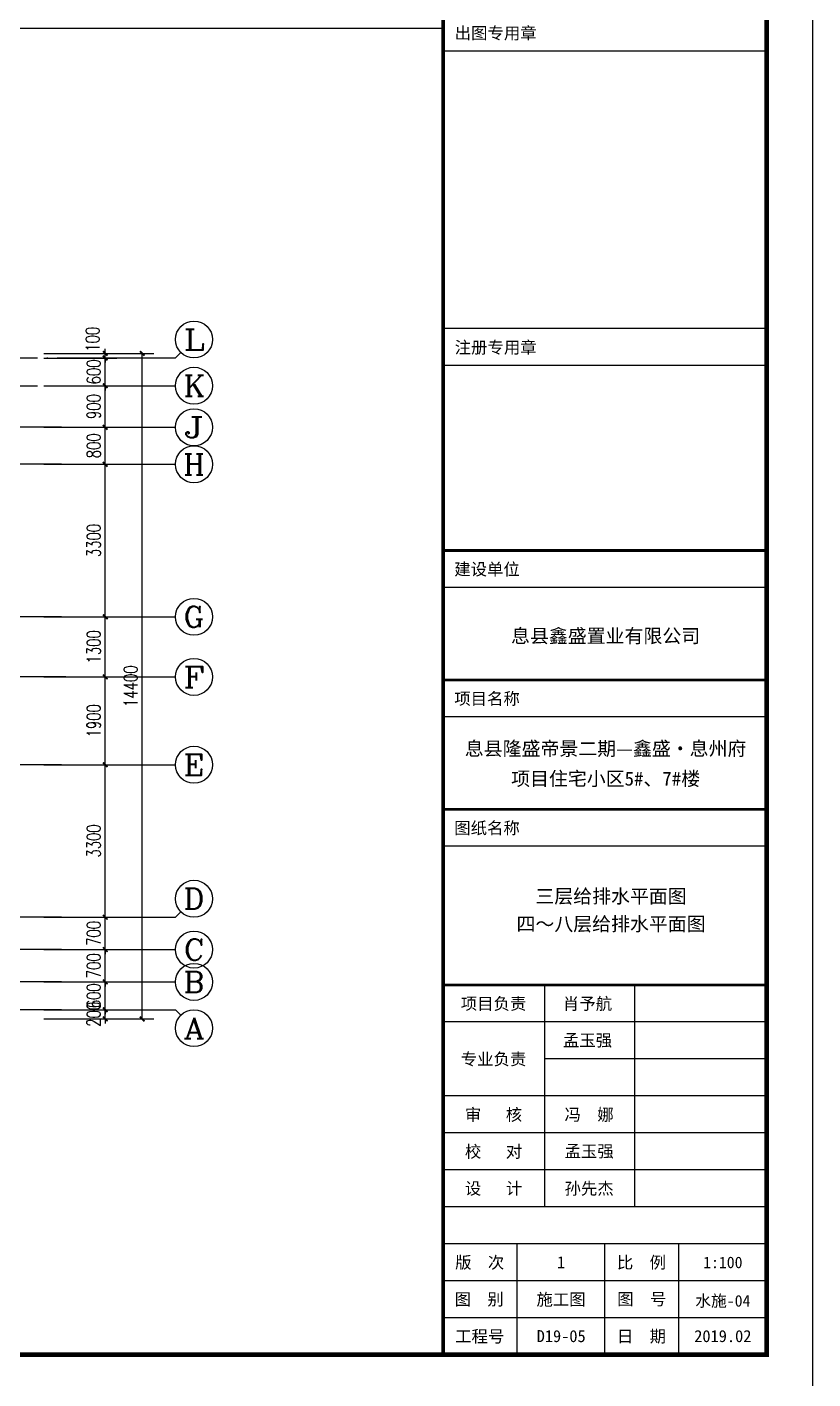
# Model space of a CAD drawing. Extents: x -287580 to -53108, y -522338 to -82629.
# Drawn here: x -198149 to -181143, y -445740 to -416490 of the extents above; entities that cross this region are included whole.
import ezdxf
from ezdxf.enums import TextEntityAlignment as Align

# ---------------------------------------------------------------- set-up
doc = ezdxf.new("R2010")
doc.units = 0
doc.header["$LTSCALE"] = 1000
doc.header["$MEASUREMENT"] = 0
doc.linetypes.add('DOTE', pattern=[2.42, 2, -0.2, 0.02, -0.2])
for name, color, linetype in [('AXIS', 3, 'Continuous'), ('AXIS_TEXT', 7, 'Continuous'), ('DOTE', 99, 'Continuous'), ('PUB_TITLE', 146, 'Continuous'), ('TK', 9, 'Continuous'), ('给排水标注', 4, 'Continuous'), ('表格', 157, 'Continuous')]:
    doc.layers.add(name, color=color, linetype=linetype)
doc.styles.add('_TCH_AXIS', font='COMPLEX', dxfattribs={"bigfont": 'GBCBIG'})
doc.styles.add('_TCH_DIM_T3', font='SIMPLEX', dxfattribs={"width": 0.705882, "bigfont": 'GBCBIG'})
doc.styles.add('COMPLEX', font='COMPLEX')
doc.styles.add('H1', font='')
doc.styles.add('THT', font='simhei.ttf')
doc.styles.get('H1').set_extended_font_data('SimSun')
doc.dimstyles.new('_TCH_ARCH&&100', dxfattribs={"dimtxt": 297.5, "dimasz": 100, "dimexe": 250, "dimexo": 300, "dimgap": 100, "dimtad": 1, "dimdec": 0, "dimzin": 0, "dimdsep": 46, "dimtxsty": '_TCH_DIM_T3', "dimblk": 'ARCHTICK', "dimcen": 0.09, "dimclrt": 7, "dimazin": 2, "dimtfac": 1, "dimtdec": 0, "dimtix": 1, "dimtmove": 2, "dimatfit": 3, "dimfxl": 0, "dimtolj": 1, "dimtzin": 0, "dimarcsym": 0})

# ---------------------------------------------------------------- blocks, each defined once
blk = doc.blocks.new('图签AAAAA')
at = {"layer": 'PUB_TITLE'}
for p, q in [((-168250, -223039), (-175261, -223039)), ((-168250, -229039), (-175261, -229039)), ((-168250, -229839), (-175261, -229839)), ((-168250, -233839), (-175261, -233839)), ((-168250, -233839), (-175261, -233839)), ((-168250, -233839), (-175261, -233839)), ((-168250, -234639), (-175261, -234639)), ((-168250, -234639), (-175261, -234639)), ((-168250, -236639), (-175261, -236639)), ((-168250, -237439), (-175261, -237439)), ((-168250, -239439), (-175261, -239439)), ((-168250, -239439), (-175261, -239439)), ((-168250, -240239), (-175261, -240239)), ((-168250, -243239), (-175261, -243239)), ((-168250, -243239), (-175261, -243239)), ((-168250, -243239), (-175261, -243239)), ((-168250, -243239), (-175261, -243239)), ((-168250, -243239), (-175261, -243239)), ((-168250, -243239), (-175261, -243239)), ((-168250, -243239), (-175261, -243239)), ((-173061, -243239), (-173061, -248039)), ((-171111, -243239), (-171111, -248039)), ((-168250, -244039), (-175261, -244039)), ((-168250, -244039), (-175261, -244039)), ((-168250, -244039), (-175261, -244039)), ((-168250, -244839), (-173061, -244839)), ((-168250, -244839), (-173061, -244839)), ((-168250, -244839), (-173061, -244839)), ((-168250, -245639), (-175261, -245639)), ((-168250, -245639), (-175261, -245639)), ((-168250, -245639), (-175261, -245639)), ((-168250, -246439), (-175261, -246439)), ((-168250, -246439), (-175261, -246439)), ((-168250, -246439), (-175261, -246439)), ((-168250, -247239), (-175261, -247239)), ((-168250, -247239), (-175261, -247239)), ((-168250, -247239), (-175261, -247239)), ((-168250, -248039), (-175261, -248039)), ((-168250, -248039), (-175261, -248039)), ((-168250, -248039), (-175261, -248039)), ((-168250, -248039), (-175261, -248039)), ((-168250, -248039), (-175261, -248039)), ((-168250, -248039), (-175261, -248039)), ((-168250, -248839), (-175261, -248839)), ((-173650, -251239), (-173650, -248839)), ((-171750, -251239), (-171750, -248839)), ((-170150, -251239), (-170150, -248839)), ((-168250, -249639), (-175261, -249639)), ((-168250, -250439), (-175261, -250439))]:
    blk.add_line(p, q, dxfattribs=at)
at = {"layer": 'PUB_TITLE', "const_width": 75}
blk.add_lwpolyline([(-175250, -251239), (-168250, -251239), (-168250, -193839), (-175250, -193839)], close=True, dxfattribs=at)
at = {"layer": 'PUB_TITLE'}
for points, const_width in [([(-175250, -251239), (-175250, -193839)], 75), ([(-175250, -251239), (-175250, -193839)], 40), ([(-175250, -200506), (-175250, -251239)], 60), ([(-168250, -233839), (-175261, -233839)], 60), ([(-168250, -233839), (-175261, -233839)], 40), ([(-168250, -236639), (-175261, -236639)], 60), ([(-168250, -239439), (-175261, -239439)], 60), ([(-168250, -243239), (-175261, -243239)], 60), ([(-168250, -243239), (-175261, -243239)], 40), ([(-168250, -251239), (-175261, -251239)], 40)]:
    blk.add_lwpolyline(points, dxfattribs=dict(at, const_width=const_width))
at = {"layer": 'PUB_TITLE', "style": 'THT'}
for s, p in [('出图专用章', (-174115, -222639)), ('注册专用章', (-174115, -229439)), ('建设单位', (-174302, -234239)), ('项目名称', (-174302, -237039)), ('图纸名称', (-174302, -239839)), ('项目负责', (-174161, -243639)), ('肖予航', (-172128, -243639)), ('孟玉强', (-172128, -244439)), ('专业负责', (-174161, -244839)), ('审   核', (-174161, -246039)), ('冯  娜', (-172093, -246039)), ('校   对', (-174161, -246839)), ('孟玉强', (-172093, -246839)), ('设   计', (-174161, -247639)), ('孙先杰', (-172093, -247639)), ('版  次', (-174461, -249239)), ('1', (-172700, -249239)), ('比  例', (-170961, -249239)), ('图  别', (-174472, -250039)), ('施工图', (-172700, -250039)), ('图  号', (-170954, -250039)), ('工程号', (-174461, -250839)), ('D19-05', (-172698, -250839)), ('日  期', (-170961, -250839)), ('2019.02', (-169200, -250839))]:
    blk.add_text(s, height=260, dxfattribs=at).set_placement(p, align=Align.MIDDLE)
at = {"layer": 'PUB_TITLE', "color": 63, "style": 'H1', "width": 1}
for s, p in [('息县鑫盛置业有限公司', (-171736, -235687)), ('息县隆盛帝景二期—鑫盛•息州府', (-171736, -238125)), ('项目住宅小区5#、7#楼', (-171736, -238776))]:
    blk.add_text(s, height=300, dxfattribs=at).set_placement(p, align=Align.MIDDLE_CENTER)
blk = doc.blocks.new('_ArchTick')
at = {"color": 0, "linetype": 'ByBlock', "const_width": 0.4}
blk.add_lwpolyline([(-0.5, -0.5), (0.5, 0.5)], dxfattribs=at)
blk = doc.blocks.new('*D460')
at = {"layer": 'AXIS', "color": 0, "lineweight": -2}
for p, q in [((-197789, -437751), (-196206, -437751)), ((-196456, -437751), (-196456, -437651)), ((-196456, -437951), (-196456, -437751)), ((-197789, -437951), (-196206, -437951)), ((-196456, -437951), (-196456, -438051))]:
    blk.add_line(p, q, dxfattribs=at)
at = {"layer": 'Defpoints', "color": 0}
for p in [(-198089, -437751), (-196456, -437751), (-198089, -437951)]:
    blk.add_point(p, dxfattribs=at)
at = {"layer": 'AXIS', "color": 0, "lineweight": -2, "xscale": 100, "yscale": 100, "zscale": 100}
for p, rotation in [((-196456, -437751), 270), ((-196456, -437951), 90)]:
    blk.add_blockref('_ArchTick', p, dxfattribs=dict(at, rotation=rotation))
at = {"layer": 'AXIS', "color": 7, "insert": (-196705, -437851), "char_height": 297.5, "attachment_point": 5, "rotation": 90, "style": '_TCH_DIM_T3'}
blk.add_mtext('\\A1;200', dxfattribs=at)
blk = doc.blocks.new('*D461')
at = {"layer": 'AXIS', "color": 0, "lineweight": -2}
for p, q in [((-197789, -437151), (-196206, -437151)), ((-196456, -437151), (-196456, -437051)), ((-196456, -437751), (-196456, -437151)), ((-197789, -437751), (-196206, -437751)), ((-196456, -437751), (-196456, -437851))]:
    blk.add_line(p, q, dxfattribs=at)
at = {"layer": 'Defpoints', "color": 0}
for p in [(-198089, -437151), (-196456, -437151), (-198089, -437751)]:
    blk.add_point(p, dxfattribs=at)
at = {"layer": 'AXIS', "color": 0, "lineweight": -2, "xscale": 100, "yscale": 100, "zscale": 100}
for p, rotation in [((-196456, -437151), 270), ((-196456, -437751), 90)]:
    blk.add_blockref('_ArchTick', p, dxfattribs=dict(at, rotation=rotation))
at = {"layer": 'AXIS', "color": 7, "insert": (-196705, -437451), "char_height": 297.5, "attachment_point": 5, "rotation": 90, "style": '_TCH_DIM_T3'}
blk.add_mtext('\\A1;600', dxfattribs=at)
blk = doc.blocks.new('*D462')
at = {"layer": 'AXIS', "color": 0, "lineweight": -2}
for p, q in [((-196456, -436451), (-196456, -436351)), ((-197789, -436451), (-196206, -436451)), ((-196456, -437151), (-196456, -436451)), ((-197789, -437151), (-196206, -437151)), ((-196456, -437151), (-196456, -437251))]:
    blk.add_line(p, q, dxfattribs=at)
at = {"layer": 'Defpoints', "color": 0}
for p in [(-198089, -436451), (-196456, -436451), (-198089, -437151)]:
    blk.add_point(p, dxfattribs=at)
at = {"layer": 'AXIS', "color": 0, "lineweight": -2, "xscale": 100, "yscale": 100, "zscale": 100}
for p, rotation in [((-196456, -436451), 270), ((-196456, -437151), 90)]:
    blk.add_blockref('_ArchTick', p, dxfattribs=dict(at, rotation=rotation))
at = {"layer": 'AXIS', "color": 7, "insert": (-196705, -436801), "char_height": 297.5, "attachment_point": 5, "rotation": 90, "style": '_TCH_DIM_T3'}
blk.add_mtext('\\A1;700', dxfattribs=at)
blk = doc.blocks.new('*D463')
at = {"layer": 'AXIS', "color": 0, "lineweight": -2}
for p, q in [((-197789, -435751), (-196206, -435751)), ((-196456, -435751), (-196456, -435651)), ((-196456, -436451), (-196456, -435751)), ((-197789, -436451), (-196206, -436451)), ((-196456, -436451), (-196456, -436551))]:
    blk.add_line(p, q, dxfattribs=at)
at = {"layer": 'Defpoints', "color": 0}
for p in [(-198089, -435751), (-196456, -435751), (-198089, -436451)]:
    blk.add_point(p, dxfattribs=at)
at = {"layer": 'AXIS', "color": 0, "lineweight": -2, "xscale": 100, "yscale": 100, "zscale": 100}
for p, rotation in [((-196456, -435751), 270), ((-196456, -436451), 90)]:
    blk.add_blockref('_ArchTick', p, dxfattribs=dict(at, rotation=rotation))
at = {"layer": 'AXIS', "color": 7, "insert": (-196705, -436101), "char_height": 297.5, "attachment_point": 5, "rotation": 90, "style": '_TCH_DIM_T3'}
blk.add_mtext('\\A1;700', dxfattribs=at)
blk = doc.blocks.new('*D464')
at = {"layer": 'AXIS', "color": 0, "lineweight": -2}
for p, q in [((-197789, -432451), (-196206, -432451)), ((-196456, -435751), (-196456, -432451)), ((-197789, -435751), (-196206, -435751))]:
    blk.add_line(p, q, dxfattribs=at)
at = {"layer": 'Defpoints', "color": 0}
for p in [(-198089, -432451), (-196456, -432451), (-198089, -435751)]:
    blk.add_point(p, dxfattribs=at)
at = {"layer": 'AXIS', "color": 0, "lineweight": -2, "xscale": 100, "yscale": 100, "zscale": 100}
for p, rotation in [((-196456, -432451), 90), ((-196456, -435751), 270)]:
    blk.add_blockref('_ArchTick', p, dxfattribs=dict(at, rotation=rotation))
at = {"layer": 'AXIS', "color": 7, "insert": (-196705, -434101), "char_height": 297.5, "attachment_point": 5, "rotation": 90, "style": '_TCH_DIM_T3'}
blk.add_mtext('\\A1;3300', dxfattribs=at)
blk = doc.blocks.new('*D465')
at = {"layer": 'AXIS', "color": 0, "lineweight": -2}
for p, q in [((-197789, -430551), (-196206, -430551)), ((-196456, -432451), (-196456, -430551)), ((-197789, -432451), (-196206, -432451))]:
    blk.add_line(p, q, dxfattribs=at)
at = {"layer": 'Defpoints', "color": 0}
for p in [(-198089, -430551), (-196456, -430551), (-198089, -432451)]:
    blk.add_point(p, dxfattribs=at)
at = {"layer": 'AXIS', "color": 0, "lineweight": -2, "xscale": 100, "yscale": 100, "zscale": 100}
for p, rotation in [((-196456, -430551), 90), ((-196456, -432451), 270)]:
    blk.add_blockref('_ArchTick', p, dxfattribs=dict(at, rotation=rotation))
at = {"layer": 'AXIS', "color": 7, "insert": (-196705, -431501), "char_height": 297.5, "attachment_point": 5, "rotation": 90, "style": '_TCH_DIM_T3'}
blk.add_mtext('\\A1;1900', dxfattribs=at)
blk = doc.blocks.new('*D466')
at = {"layer": 'AXIS', "color": 0, "lineweight": -2}
for p, q in [((-197789, -429251), (-196206, -429251)), ((-196456, -430551), (-196456, -429251)), ((-197789, -430551), (-196206, -430551))]:
    blk.add_line(p, q, dxfattribs=at)
at = {"layer": 'Defpoints', "color": 0}
for p in [(-198089, -429251), (-196456, -429251), (-198089, -430551)]:
    blk.add_point(p, dxfattribs=at)
at = {"layer": 'AXIS', "color": 0, "lineweight": -2, "xscale": 100, "yscale": 100, "zscale": 100}
for p, rotation in [((-196456, -429251), 90), ((-196456, -430551), 270)]:
    blk.add_blockref('_ArchTick', p, dxfattribs=dict(at, rotation=rotation))
at = {"layer": 'AXIS', "color": 7, "insert": (-196705, -429901), "char_height": 297.5, "attachment_point": 5, "rotation": 90, "style": '_TCH_DIM_T3'}
blk.add_mtext('\\A1;1300', dxfattribs=at)
blk = doc.blocks.new('*D467')
at = {"layer": 'AXIS', "color": 0, "lineweight": -2}
for p, q in [((-197789, -425951), (-196206, -425951)), ((-196456, -429251), (-196456, -425951)), ((-197789, -429251), (-196206, -429251))]:
    blk.add_line(p, q, dxfattribs=at)
at = {"layer": 'Defpoints', "color": 0}
for p in [(-198089, -425951), (-196456, -425951), (-198089, -429251)]:
    blk.add_point(p, dxfattribs=at)
at = {"layer": 'AXIS', "color": 0, "lineweight": -2, "xscale": 100, "yscale": 100, "zscale": 100}
for p, rotation in [((-196456, -425951), 90), ((-196456, -429251), 270)]:
    blk.add_blockref('_ArchTick', p, dxfattribs=dict(at, rotation=rotation))
at = {"layer": 'AXIS', "color": 7, "insert": (-196705, -427601), "char_height": 297.5, "attachment_point": 5, "rotation": 90, "style": '_TCH_DIM_T3'}
blk.add_mtext('\\A1;3300', dxfattribs=at)
blk = doc.blocks.new('*D468')
at = {"layer": 'AXIS', "color": 0, "lineweight": -2}
for p, q in [((-197789, -425151), (-196206, -425151)), ((-196456, -425951), (-196456, -425151)), ((-197789, -425951), (-196206, -425951))]:
    blk.add_line(p, q, dxfattribs=at)
at = {"layer": 'Defpoints', "color": 0}
for p in [(-198089, -425151), (-196456, -425151), (-198089, -425951)]:
    blk.add_point(p, dxfattribs=at)
at = {"layer": 'AXIS', "color": 0, "lineweight": -2, "xscale": 100, "yscale": 100, "zscale": 100}
for p, rotation in [((-196456, -425151), 90), ((-196456, -425951), 270)]:
    blk.add_blockref('_ArchTick', p, dxfattribs=dict(at, rotation=rotation))
at = {"layer": 'AXIS', "color": 7, "insert": (-196705, -425551), "char_height": 297.5, "attachment_point": 5, "rotation": 90, "style": '_TCH_DIM_T3'}
blk.add_mtext('\\A1;800', dxfattribs=at)
blk = doc.blocks.new('*D469')
at = {"layer": 'AXIS', "color": 0, "lineweight": -2}
for p, q in [((-197789, -424251), (-196206, -424251)), ((-196456, -425151), (-196456, -424251)), ((-197789, -425151), (-196206, -425151))]:
    blk.add_line(p, q, dxfattribs=at)
at = {"layer": 'Defpoints', "color": 0}
for p in [(-198089, -424251), (-196456, -424251), (-198089, -425151)]:
    blk.add_point(p, dxfattribs=at)
at = {"layer": 'AXIS', "color": 0, "lineweight": -2, "xscale": 100, "yscale": 100, "zscale": 100}
for p, rotation in [((-196456, -424251), 90), ((-196456, -425151), 270)]:
    blk.add_blockref('_ArchTick', p, dxfattribs=dict(at, rotation=rotation))
at = {"layer": 'AXIS', "color": 7, "insert": (-196705, -424701), "char_height": 297.5, "attachment_point": 5, "rotation": 90, "style": '_TCH_DIM_T3'}
blk.add_mtext('\\A1;900', dxfattribs=at)
blk = doc.blocks.new('*D470')
at = {"layer": 'AXIS', "color": 0, "lineweight": -2}
for p, q in [((-197789, -423651), (-196206, -423651)), ((-196456, -423651), (-196456, -423551)), ((-196456, -424251), (-196456, -423651)), ((-197789, -424251), (-196206, -424251)), ((-196456, -424251), (-196456, -424351))]:
    blk.add_line(p, q, dxfattribs=at)
at = {"layer": 'Defpoints', "color": 0}
for p in [(-198089, -423651), (-196456, -423651), (-198089, -424251)]:
    blk.add_point(p, dxfattribs=at)
at = {"layer": 'AXIS', "color": 0, "lineweight": -2, "xscale": 100, "yscale": 100, "zscale": 100}
for p, rotation in [((-196456, -423651), 270), ((-196456, -424251), 90)]:
    blk.add_blockref('_ArchTick', p, dxfattribs=dict(at, rotation=rotation))
at = {"layer": 'AXIS', "color": 7, "insert": (-196705, -423951), "char_height": 297.5, "attachment_point": 5, "rotation": 90, "style": '_TCH_DIM_T3'}
blk.add_mtext('\\A1;600', dxfattribs=at)
blk = doc.blocks.new('*D471')
at = {"layer": 'AXIS', "color": 0, "lineweight": -2}
for p, q in [((-196456, -423551), (-196456, -423451)), ((-197789, -423551), (-196206, -423551)), ((-197789, -423651), (-196206, -423651)), ((-196456, -423651), (-196456, -423551)), ((-196456, -423651), (-196456, -423751))]:
    blk.add_line(p, q, dxfattribs=at)
at = {"layer": 'Defpoints', "color": 0}
for p in [(-198089, -423551), (-198089, -423651), (-196456, -423551)]:
    blk.add_point(p, dxfattribs=at)
at = {"layer": 'AXIS', "color": 0, "lineweight": -2, "xscale": 100, "yscale": 100, "zscale": 100}
for p, rotation in [((-196456, -423551), 270), ((-196456, -423651), 90)]:
    blk.add_blockref('_ArchTick', p, dxfattribs=dict(at, rotation=rotation))
at = {"layer": 'AXIS', "color": 7, "insert": (-196731, -423245), "char_height": 297.5, "attachment_point": 5, "rotation": 90, "style": '_TCH_DIM_T3'}
blk.add_mtext('\\A1;100', dxfattribs=at)
blk = doc.blocks.new('*D472')
at = {"layer": 'AXIS', "color": 0, "lineweight": -2}
for p, q in [((-197789, -423551), (-195406, -423551)), ((-195656, -437951), (-195656, -423551)), ((-197789, -437951), (-195406, -437951))]:
    blk.add_line(p, q, dxfattribs=at)
at = {"layer": 'Defpoints', "color": 0}
for p in [(-198089, -423551), (-195656, -423551), (-198089, -437951)]:
    blk.add_point(p, dxfattribs=at)
at = {"layer": 'AXIS', "color": 0, "lineweight": -2, "xscale": 100, "yscale": 100, "zscale": 100}
for p, rotation in [((-195656, -423551), 90), ((-195656, -437951), 270)]:
    blk.add_blockref('_ArchTick', p, dxfattribs=dict(at, rotation=rotation))
at = {"layer": 'AXIS', "color": 7, "insert": (-195905, -430751), "char_height": 297.5, "attachment_point": 5, "rotation": 90, "style": '_TCH_DIM_T3'}
blk.add_mtext('\\A1;14400', dxfattribs=at)
blk = doc.blocks.new('_AXISO')
blk.add_circle((0, 0), 0.5)
at = {"layer": 'AXIS_TEXT', "style": 'COMPLEX', "width": 1.041667}
blk.add_attdef('A', text='', height=0.56, dxfattribs=at).set_placement((-0.25, -0.28), (0.25, -0.28), align=Align.FIT)

msp = doc.modelspace()

# ---------------------------------------------------------------- linework, layer by layer
at = {"layer": 'AXIS'}
for p, q in [((-194818.9, -423533.7), (-194936.1, -423650.9)), ((-197441.7, -423650.9), (-194936.1, -423650.9)), ((-197441.7, -424250.9), (-194936.1, -424250.9)), ((-197441.7, -425150.9), (-194936.1, -425150.9)), ((-197441.7, -425950.9), (-194936.1, -425950.9)), ((-197441.7, -429250.9), (-194936.1, -429250.9)), ((-197441.7, -430550.9), (-194936.1, -430550.9)), ((-197441.7, -432450.9), (-194936.1, -432450.9)), ((-197441.7, -435750.9), (-194936.1, -435750.9)), ((-194818.9, -435633.7), (-194936.1, -435750.9)), ((-197441.7, -436450.9), (-194936.1, -436450.9)), ((-197441.7, -437150.9), (-194936.1, -437150.9)), ((-197441.7, -437750.9), (-194936.1, -437750.9)), ((-194818.9, -437868), (-194936.1, -437750.9))]:
    msp.add_line(p, q, dxfattribs=at)
at = {"layer": 'DOTE', "linetype": 'DOTE'}
for p, q in [((-255580, -423650.9), (-197406.7, -423650.9)), ((-255580, -424250.9), (-197406.7, -424250.9)), ((-197406.7, -425150.9), (-233808.8, -425150.9)), ((-197406.7, -425950.9), (-233808.8, -425950.9)), ((-197406.7, -429250.9), (-255580, -429250.9)), ((-197306.1, -430550.9), (-233808.8, -430550.9)), ((-197406.7, -432450.9), (-230408.8, -432450.9)), ((-197406.7, -435750.9), (-255580, -435750.9)), ((-197406.7, -436450.9), (-255580, -436450.9)), ((-197406.7, -437150.9, 0), (-255580, -437150.9, 0)), ((-197406.7, -437750.9, 0), (-255580, -437750.9, 0))]:
    msp.add_line(p, q, dxfattribs=at)
at = {"layer": 'PUB_TITLE'}
msp.add_lwpolyline([(-265242.7, -446215.5), (-181142.7, -446215.5), (-181142.7, -386815.5), (-265242.7, -386815.5)], close=True, dxfattribs=at)
at = {"layer": 'PUB_TITLE', "const_width": 100}
msp.add_lwpolyline([(-262742.7, -445215.5), (-182142.7, -445215.5), (-182142.7, -387815.5), (-262742.7, -387815.5)], close=True, dxfattribs=at)
at = {"layer": '表格'}
msp.add_lwpolyline([(-262742.7, -416515.5), (-189142.7, -416515.5)], dxfattribs=at)

# ---------------------------------------------------------------- block references
at = {"layer": 'AXIS'}
ref = msp.add_blockref('_AXISO', (-194536.1, -423250.9), dxfattribs=dict(at, xscale=800, yscale=800, zscale=800))
ref.add_attrib('A', 'L', dxfattribs={"layer": 'AXIS_TEXT', "height": 452.5, "style": '_TCH_AXIS', "width": 1.4}).set_placement((-194762.3, -423477.1), (-194309.8, -423477.1), align=Align.FIT)
ref = msp.add_blockref('_AXISO', (-194536.1, -424250.9), dxfattribs=dict(at, xscale=800, yscale=800, zscale=800))
ref.add_attrib('A', 'K', dxfattribs={"layer": 'AXIS_TEXT', "height": 452.5, "style": '_TCH_AXIS', "width": 1.105263}).set_placement((-194762.3, -424477.1), (-194309.8, -424477.1), align=Align.FIT)
ref = msp.add_blockref('_AXISO', (-194536.1, -425150.9), dxfattribs=dict(at, xscale=800, yscale=800, zscale=800))
ref.add_attrib('A', 'J', dxfattribs={"layer": 'AXIS_TEXT', "height": 452.5, "style": '_TCH_AXIS', "width": 1.909091}).set_placement((-194762.3, -425377.1), (-194309.8, -425377.1), align=Align.FIT)
ref = msp.add_blockref('_AXISO', (-194536.1, -425950.9), dxfattribs=dict(at, xscale=800, yscale=800, zscale=800))
ref.add_attrib('A', 'H', dxfattribs={"layer": 'AXIS_TEXT', "height": 452.5, "style": '_TCH_AXIS', "width": 1.05}).set_placement((-194762.3, -426177.1), (-194309.8, -426177.1), align=Align.FIT)
ref = msp.add_blockref('_AXISO', (-194536.1, -429250.9), dxfattribs=dict(at, xscale=800, yscale=800, zscale=800))
ref.add_attrib('A', 'G', dxfattribs={"layer": 'AXIS_TEXT', "height": 452.5, "style": '_TCH_AXIS', "width": 1.166667}).set_placement((-194762.3, -429477.1), (-194309.8, -429477.1), align=Align.FIT)
ref = msp.add_blockref('_AXISO', (-194536.1, -430550.9), dxfattribs=dict(at, xscale=800, yscale=800, zscale=800))
ref.add_attrib('A', 'F', dxfattribs={"layer": 'AXIS_TEXT', "height": 452.5, "style": '_TCH_AXIS', "width": 1.3125}).set_placement((-194762.3, -430777.1), (-194309.8, -430777.1), align=Align.FIT)
ref = msp.add_blockref('_AXISO', (-194536.1, -432450.9), dxfattribs=dict(at, xscale=800, yscale=800, zscale=800))
ref.add_attrib('A', 'E', dxfattribs={"layer": 'AXIS_TEXT', "height": 452.5, "style": '_TCH_AXIS', "width": 1.3125}).set_placement((-194762.3, -432677.1), (-194309.8, -432677.1), align=Align.FIT)
ref = msp.add_blockref('_AXISO', (-194536.1, -435350.9), dxfattribs=dict(at, xscale=800, yscale=800, zscale=800))
ref.add_attrib('A', 'D', dxfattribs={"layer": 'AXIS_TEXT', "height": 452.5, "style": '_TCH_AXIS', "width": 1.235294}).set_placement((-194762.3, -435577.1), (-194309.8, -435577.1), align=Align.FIT)
ref = msp.add_blockref('_AXISO', (-194536.1, -436450.9), dxfattribs=dict(at, xscale=800, yscale=800, zscale=800))
ref.add_attrib('A', 'C', dxfattribs={"layer": 'AXIS_TEXT', "height": 452.5, "style": '_TCH_AXIS', "width": 1.4}).set_placement((-194762.3, -436677.1), (-194309.8, -436677.1), align=Align.FIT)
ref = msp.add_blockref('_AXISO', (-194536.1, -437150.9), dxfattribs=dict(at, xscale=800, yscale=800, zscale=800))
ref.add_attrib('A', 'B', dxfattribs={"layer": 'AXIS_TEXT', "height": 452.5, "style": '_TCH_AXIS', "width": 1.235294}).set_placement((-194762.3, -437377.1), (-194309.8, -437377.1), align=Align.FIT)
ref = msp.add_blockref('_AXISO', (-194536.1, -438150.9), dxfattribs=dict(at, xscale=800, yscale=800, zscale=800))
ref.add_attrib('A', 'A', dxfattribs={"layer": 'AXIS_TEXT', "height": 452.5, "style": '_TCH_AXIS', "width": 1.166667}).set_placement((-194762.3, -438377.1), (-194309.8, -438377.1), align=Align.FIT)
at = {"layer": '给排水标注'}
msp.add_blockref('图签AAAAA', (-13893.2, -193976.5), dxfattribs=at)

# ---------------------------------------------------------------- texts
at = {"layer": 'PUB_TITLE', "color": 173, "style": 'H1'}
for s, p in [('1:100', (-183092.7, -443218.6)), ('水施-04', (-183092.7, -444050.1))]:
    msp.add_text(s, height=250, dxfattribs=at).set_placement(p, align=Align.MIDDLE_CENTER)
at = {"layer": 'TK', "color": 63, "style": 'H1', "width": 1}
for s, p in [('三层给排水平面图', (-185512, -435295.6)), ('四～八层给排水平面图', (-185512, -435895.6))]:
    msp.add_text(s, height=300, dxfattribs=at).set_placement(p, align=Align.MIDDLE_CENTER)

# ---------------------------------------------------------------- dimensions: what is measured, and where the dimension line sits
at = {"layer": 'AXIS'}
dim = msp.add_linear_dim(base=(-196456.1, -423550.9), p1=(-198089, -423650.9), p2=(-198089, -423550.9), angle=90, dimstyle='_TCH_ARCH&&100', dxfattribs=at)
dim.commit()
dim.dimension.update_dxf_attribs({"geometry": '*D471', "text_midpoint": (-196731.1, -423245.1), "dimtype": 129})
for p1, p2, distance, picture, middle in [((-198089, -437950.9), (-198089, -423550.9), -2432.9, '*D472', (-195904.8, -430750.9)), ((-198089, -424250.9), (-198089, -423650.9), -1632.9, '*D470', (-196704.8, -423950.9)), ((-198089, -425150.9), (-198089, -424250.9), -1632.9, '*D469', (-196704.8, -424700.9)), ((-198089, -425950.9), (-198089, -425150.9), -1632.9, '*D468', (-196704.8, -425550.9)), ((-198089, -429250.9), (-198089, -425950.9), -1632.9, '*D467', (-196704.8, -427600.9)), ((-198089, -430550.9), (-198089, -429250.9), -1632.9, '*D466', (-196704.8, -429900.9)), ((-198089, -432450.9), (-198089, -430550.9), -1632.9, '*D465', (-196704.8, -431500.9)), ((-198089, -435750.9), (-198089, -432450.9), -1632.9, '*D464', (-196704.8, -434100.9)), ((-198089, -436450.9), (-198089, -435750.9), -1632.9, '*D463', (-196704.8, -436100.9)), ((-198089, -437150.9), (-198089, -436450.9), -1632.9, '*D462', (-196704.8, -436800.9)), ((-198089, -437750.9), (-198089, -437150.9), -1632.9, '*D461', (-196704.8, -437450.9)), ((-198089, -437950.9), (-198089, -437750.9), -1632.9, '*D460', (-196704.8, -437850.9))]:
    dim = msp.add_aligned_dim(p1=p1, p2=p2, distance=distance, dimstyle='_TCH_ARCH&&100', dxfattribs=at)
    dim.commit()
    dim.dimension.update_dxf_attribs({"geometry": picture, "text_midpoint": middle})

doc.saveas('drawing.dxf')
